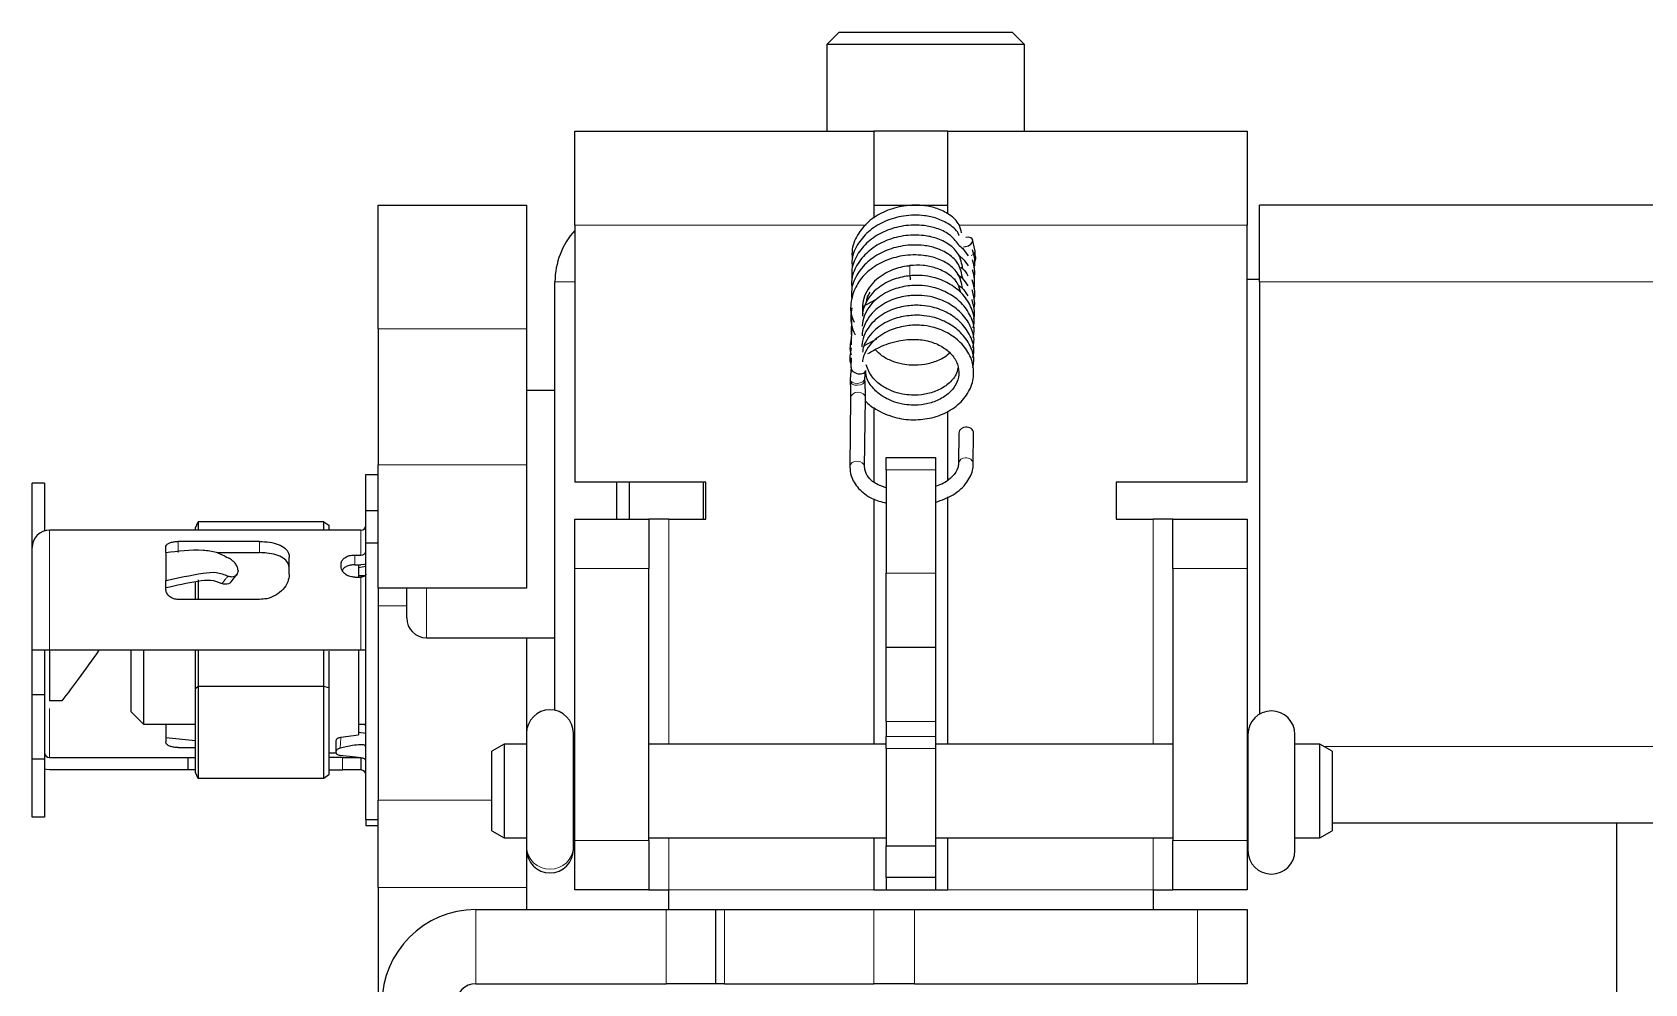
# Model space of a CAD drawing. Header units: millimetres. Extents: x -403 to 1106, y 650 to 1898.
# Drawn here: x -318.7 to -253.5, y 695.6 to 734.1 of the extents above; entities that cross this region are included whole.
import ezdxf

# ---------------------------------------------------------------- set-up
doc = ezdxf.new("R2010")
doc.units = ezdxf.units.MM

msp = doc.modelspace()

# ---------------------------------------------------------------- linework, layer by layer
at = {"color": 7, "linetype": 'Continuous', "lineweight": 25}
for p, q in [((-286.096, 734.131), (-286.596, 733.631)), ((-286.096, 734.131), (-282.292, 734.131)), ((-282.292, 734.131), (-279.096, 734.131)), ((-278.596, 733.631), (-279.096, 734.131)), ((-286.596, 733.631), (-286.596, 730.131)), ((-282.248, 733.631), (-286.596, 733.631)), ((-278.596, 733.631), (-282.248, 733.631)), ((-278.596, 730.131), (-278.596, 733.631)), ((-296.796, 726.331), (-296.796, 730.131)), ((-296.796, 730.131), (-284.696, 730.131)), ((-284.696, 730.131), (-284.696, 726.612)), ((-281.696, 730.131), (-284.696, 730.131)), ((-281.696, 730.131), (-269.596, 730.131)), ((-281.696, 726.789), (-281.696, 730.131)), ((-269.596, 730.131), (-269.596, 726.331)), ((-304.746, 727.131), (-298.746, 727.131)), ((-304.746, 722.131), (-304.746, 727.131)), ((-298.746, 727.131), (-298.746, 722.131)), ((-284.696, 727.131), (-281.696, 727.131)), ((-269.096, 724.031), (-269.096, 727.131)), ((159.904, 727.131), (-269.096, 727.131)), ((-296.796, 726.331), (-296.796, 715.931)), ((-269.596, 715.931), (-269.596, 726.331)), ((-280.602, 725.273), (-280.697, 725.742)), ((-280.597, 725.194), (-280.602, 725.273)), ((-297.596, 706.694), (-297.596, 724.031)), ((-269.096, 724.131), (-269.596, 724.131)), ((-269.096, 724.031), (-269.096, 706.533)), ((-285.138, 723.03), (-284.62, 723.311)), ((-285.595, 722.572), (-285.608, 721.895)), ((-304.746, 722.131), (-304.746, 716.631)), ((-298.746, 722.131), (-298.746, 716.631)), ((-285.599, 722.169), (-285.612, 721.488)), ((-285.095, 721.443), (-284.579, 721.728)), ((-285.613, 720.96), (-285.62, 720.557)), ((-285.616, 720.569), (-285.657, 720.094)), ((-285.058, 720.127), (-285.031, 720.434)), ((-297.596, 719.631), (-298.746, 719.631)), ((-285.657, 720.094), (-285.652, 720.015)), ((-285.053, 720.049), (-285.058, 720.127)), ((-285.634, 719.334), (-285.667, 716.544)), ((-285.067, 716.537), (-285.034, 719.327)), ((-284.696, 718.943), (-284.696, 715.956)), ((-281.696, 716.029), (-281.696, 718.792)), ((-281.257, 717.915), (-281.271, 716.676)), ((-280.671, 716.669), (-280.657, 717.908)), ((-304.746, 711.631), (-304.746, 716.631)), ((-298.746, 716.631), (-298.746, 711.631)), ((-284.196, 716.931), (-282.196, 716.931)), ((-284.196, 716.431), (-284.196, 716.931)), ((-284.196, 716.431), (-284.196, 712.247)), ((-282.196, 716.931), (-282.196, 716.431)), ((-282.196, 716.431), (-282.196, 712.247)), ((-281.27, 716.688), (-281.271, 716.676)), ((-318.246, 715.889), (-318.746, 715.889)), ((-318.746, 713.281), (-318.746, 715.889)), ((-318.246, 715.889), (-318.246, 713.952)), ((-305.246, 716.231), (-304.746, 716.231)), ((-305.246, 714.764), (-305.246, 716.231)), ((-291.496, 715.931), (-296.796, 715.931)), ((-295.096, 714.431), (-295.096, 715.931)), ((-294.596, 715.931), (-294.596, 714.431)), ((-291.596, 715.931), (-291.596, 714.431)), ((-291.496, 714.431), (-291.496, 715.931)), ((-269.596, 715.931), (-274.896, 715.931)), ((-274.896, 715.931), (-274.896, 714.431)), ((-284.696, 715.246), (-284.696, 705.331)), ((-281.696, 705.331), (-281.696, 715.329)), ((-305.246, 713.453), (-305.246, 714.764)), ((-304.746, 714.764), (-305.246, 714.764)), ((-296.796, 714.431), (-293.796, 714.431)), ((-296.796, 712.431), (-296.796, 714.431)), ((-293.796, 714.431), (-293.796, 712.431)), ((-292.996, 714.431), (-293.796, 714.431)), ((-292.996, 714.431), (-291.496, 714.431)), ((-274.896, 714.431), (-273.396, 714.431)), ((-272.596, 714.431), (-273.396, 714.431)), ((-272.596, 712.431), (-272.596, 714.431)), ((-272.596, 714.431), (-269.596, 714.431)), ((-269.596, 714.431), (-269.596, 712.431)), ((-312.446, 713.981), (-318.046, 713.981)), ((-305.446, 713.981), (-312.446, 713.981)), ((-312.146, 714.077), (-312.03, 714.324)), ((-312.146, 713.981), (-312.146, 714.077)), ((-312.03, 714.324), (-312.03, 713.981)), ((-306.946, 714.324), (-312.03, 714.324)), ((-306.946, 713.981), (-306.946, 714.324)), ((-306.946, 714.324), (-306.746, 714.182)), ((-306.746, 714.182), (-306.746, 713.981)), ((-318.746, 709.131), (-318.746, 713.281)), ((-313.346, 713.079), (-313.346, 713.292)), ((-309.546, 713.527), (-312.846, 713.527)), ((-304.746, 713.453), (-305.246, 713.453)), ((-305.246, 702.273), (-305.246, 713.453)), ((-313.346, 713.079), (-313.346, 711.948)), ((-311.265, 713.074), (-309.546, 713.074)), ((-308.346, 712.205), (-308.346, 712.883)), ((-306.246, 712.501), (-306.246, 712.619)), ((-305.696, 712.979), (-305.446, 712.979)), ((-305.696, 712.582), (-305.446, 712.582)), ((-305.546, 712.582), (-305.546, 712.084)), ((-305.246, 712.508), (-305.546, 712.464)), ((-313.346, 711.623), (-313.346, 711.948)), ((-312.146, 711.181), (-312.146, 711.91)), ((-312.03, 711.971), (-312.03, 711.181)), ((-310.736, 711.848), (-310.698, 711.895)), ((-310.695, 711.892), (-310.463, 712.186)), ((-310.419, 712.352), (-310.419, 712.324)), ((-305.696, 712.084), (-305.446, 712.084)), ((-305.287, 712.131), (-305.546, 712.131)), ((-296.796, 701.431), (-296.796, 712.431)), ((-293.796, 701.431), (-293.796, 712.431)), ((-284.196, 709.247), (-284.196, 712.247)), ((-282.196, 712.247), (-282.196, 709.247)), ((-272.596, 712.431), (-272.596, 701.431)), ((-269.596, 712.431), (-269.596, 701.431)), ((-309.546, 711.181), (-312.846, 711.181)), ((-298.746, 711.631), (-304.746, 711.631)), ((-304.746, 711.631), (-304.746, 710.919)), ((-303.596, 710.431), (-303.596, 711.631)), ((-304.746, 710.919), (-304.746, 703.061)), ((-302.796, 709.631), (-297.596, 709.631)), ((-298.746, 709.631), (-298.746, 705.827)), ((-284.196, 709.247), (-282.196, 709.247)), ((-284.196, 706.247), (-284.196, 709.247)), ((-282.196, 709.247), (-282.196, 706.247)), ((-318.046, 709.131), (-318.746, 709.131)), ((-318.746, 707.325), (-318.746, 709.131)), ((-318.246, 709.131), (-318.246, 707.325)), ((-316.046, 709.131), (-318.046, 709.131)), ((-305.446, 709.131), (-316.046, 709.131)), ((-314.746, 706.631), (-314.746, 709.131)), ((-314.246, 709.131), (-314.246, 706.131)), ((-312.117, 709.131), (-312.146, 709.102)), ((-312.146, 707.563), (-312.146, 709.102)), ((-312.03, 709.131), (-312.03, 707.662)), ((-306.946, 707.662), (-306.946, 709.131)), ((-306.746, 709.085), (-306.746, 707.605)), ((-305.546, 709.131), (-305.546, 705.709)), ((-305.246, 709.131), (-305.446, 709.131)), ((-318.246, 707.325), (-318.746, 707.325)), ((-318.746, 704.715), (-318.746, 707.325)), ((-318.246, 707.325), (-318.246, 704.715)), ((-312.03, 707.662), (-312.146, 707.563)), ((-312.146, 704.185), (-312.146, 707.563)), ((-312.03, 707.662), (-312.03, 703.938)), ((-306.946, 707.662), (-312.03, 707.662)), ((-306.946, 703.938), (-306.946, 707.662)), ((-306.746, 707.605), (-306.946, 707.662)), ((-306.746, 707.605), (-306.746, 704.081)), ((-317.546, 707.081), (-318.046, 707.081)), ((-314.746, 706.631), (-314.246, 706.131)), ((-314.246, 706.131), (-312.146, 706.131)), ((-313.346, 706.131), (-313.346, 705.59)), ((-305.546, 706.131), (-305.246, 706.131)), ((-284.196, 706.247), (-284.196, 705.63)), ((-282.196, 706.247), (-282.196, 705.63)), ((-313.346, 705.59), (-313.346, 705.426)), ((-313.346, 705.59), (-312.146, 705.471)), ((-306.26, 705.608), (-305.546, 705.709)), ((-305.246, 705.755), (-305.546, 705.798)), ((-299.646, 705.331), (-300.146, 705.043)), ((-298.748, 705.331), (-299.646, 705.331)), ((-299.646, 705.331), (-299.646, 701.531)), ((-298.748, 705.766), (-298.748, 701.174)), ((-296.848, 701.174), (-296.848, 705.766)), ((-296.796, 705.331), (-296.848, 705.331)), ((-284.196, 705.331), (-293.796, 705.331)), ((-284.196, 705.147), (-284.196, 705.63)), ((-282.196, 705.63), (-282.196, 705.147)), ((-272.596, 705.331), (-282.196, 705.331)), ((-269.558, 705.331), (-269.596, 705.331)), ((-269.558, 705.718), (-269.558, 701.018)), ((-267.658, 701.018), (-267.658, 705.718)), ((-266.646, 705.331), (-267.658, 705.331)), ((-266.146, 705.043), (-266.646, 705.331)), ((-266.646, 703.431), (-266.646, 705.331)), ((-318.746, 702.373), (-318.746, 704.715)), ((-318.246, 704.715), (-318.746, 704.715)), ((-318.246, 704.715), (-318.246, 702.373)), ((-318.046, 704.781), (-312.446, 704.781)), ((-312.846, 705.189), (-312.146, 705.189)), ((-312.446, 704.781), (-312.446, 704.281)), ((-312.446, 704.781), (-312.146, 704.781)), ((-306.746, 704.981), (-306.446, 704.981)), ((-306.196, 704.781), (-306.746, 704.781)), ((-306.446, 704.969), (-306.446, 705.044)), ((-306.196, 704.781), (-305.446, 704.781)), ((-305.446, 704.781), (-305.446, 704.281)), ((-300.146, 701.82), (-300.146, 705.043)), ((-284.196, 705.147), (-284.196, 701.205)), ((-282.196, 705.147), (-282.196, 701.205)), ((-266.146, 705.043), (-266.146, 703.431)), ((-312.446, 704.281), (-318.046, 704.281)), ((-312.146, 704.281), (-312.446, 704.281)), ((-312.03, 703.938), (-312.146, 704.185)), ((-306.746, 704.081), (-306.946, 703.938)), ((-306.746, 704.281), (-306.196, 704.281)), ((-305.446, 704.281), (-306.196, 704.281)), ((-306.946, 703.938), (-312.03, 703.938)), ((-266.646, 701.531), (-266.646, 703.431)), ((-266.146, 703.431), (-266.146, 701.82)), ((-304.746, 699.525), (-304.746, 703.061)), ((-318.246, 702.373), (-318.746, 702.373)), ((-305.246, 702.273), (-304.746, 702.273)), ((-305.246, 702.273), (-305.246, 702.031)), ((-305.246, 702.031), (-304.746, 702.031)), ((157.054, 702.131), (-266.146, 702.131)), ((-254.646, 702.131), (-254.646, 688.731)), ((-300.146, 701.82), (-299.646, 701.531)), ((-299.646, 701.531), (-298.748, 701.531)), ((-296.848, 701.531), (-296.796, 701.531)), ((-296.796, 699.431), (-296.796, 701.431)), ((-293.796, 701.531), (-284.196, 701.531)), ((-293.796, 701.431), (-293.796, 699.431)), ((-284.696, 701.531), (-284.696, 699.431)), ((-282.196, 701.531), (-272.596, 701.531)), ((-281.696, 699.431), (-281.696, 701.531)), ((-272.596, 699.431), (-272.596, 701.431)), ((-269.596, 701.531), (-269.558, 701.531)), ((-269.596, 701.431), (-269.596, 699.431)), ((-267.658, 701.531), (-266.646, 701.531)), ((-266.646, 701.531), (-266.146, 701.82)), ((-298.748, 701.174), (-298.748, 701.066)), ((-298.746, 701.005), (-298.746, 699.525)), ((-296.848, 701.066), (-296.848, 701.174)), ((-284.196, 701.205), (-282.196, 701.205)), ((-284.196, 699.931), (-284.196, 701.205)), ((-282.196, 701.205), (-282.196, 699.931)), ((-304.746, 699.525), (-304.746, 694.908)), ((-298.746, 699.525), (-298.746, 698.631)), ((-293.796, 699.431), (-296.796, 699.431)), ((-293.796, 699.431), (-292.996, 699.431)), ((-292.996, 698.631), (-292.996, 699.431)), ((-284.696, 699.431), (-284.196, 699.431)), ((-282.196, 699.931), (-284.196, 699.931)), ((-284.196, 699.931), (-284.196, 699.431)), ((-284.196, 699.431), (-282.196, 699.431)), ((-282.196, 699.931), (-282.196, 699.431)), ((-282.196, 699.431), (-281.696, 699.431)), ((-273.396, 699.431), (-272.596, 699.431)), ((-273.396, 699.431), (-273.396, 698.631)), ((-269.596, 699.431), (-272.596, 699.431)), ((-300.796, 698.631), (-293.096, 698.631)), ((-293.096, 698.631), (-291.096, 698.631)), ((-291.096, 698.631), (-291.096, 695.631)), ((-291.096, 698.631), (-290.734, 698.631)), ((-290.734, 698.631), (-284.693, 698.631)), ((-284.693, 698.631), (-283.055, 698.631)), ((-283.055, 698.631), (-271.596, 698.631)), ((-271.596, 698.631), (-269.596, 698.631)), ((-269.596, 698.631), (-269.596, 695.631)), ((-300.796, 695.631), (-293.096, 695.631)), ((-291.096, 695.631), (-293.096, 695.631)), ((-290.734, 695.631), (-291.096, 695.631)), ((-290.734, 695.631), (-284.693, 695.631)), ((-283.055, 695.631), (-284.693, 695.631)), ((-283.055, 695.631), (-271.596, 695.631)), ((-269.596, 695.631), (-271.596, 695.631))]:
    msp.add_line(p, q, dxfattribs=at)
at = {"color": 8, "linetype": 'Continuous', "lineweight": 18}
for p, q in [((-285.009, 726.331), (-296.796, 726.331)), ((-269.596, 726.331), (-281.246, 726.331)), ((-296.796, 724.031), (-297.596, 724.031)), ((159.904, 724.031), (-269.096, 724.031)), ((-298.746, 722.131), (-304.746, 722.131)), ((-304.746, 716.631), (-298.746, 716.631)), ((-282.196, 716.431), (-284.196, 716.431)), ((-292.996, 705.331), (-292.996, 714.431)), ((-273.396, 714.431), (-273.396, 705.331)), ((-318.046, 713.981), (-318.046, 709.131)), ((-305.446, 712.979), (-305.446, 713.981)), ((-312.846, 713.527), (-312.846, 713.074)), ((-309.546, 713.074), (-309.546, 713.527)), ((-305.696, 712.979), (-305.696, 712.582)), ((-305.446, 709.131), (-305.446, 712.084)), ((-293.796, 712.431), (-296.796, 712.431)), ((-284.196, 712.247), (-282.196, 712.247)), ((-269.596, 712.431), (-272.596, 712.431)), ((-302.796, 711.631), (-302.796, 709.631)), ((-303.596, 710.919), (-304.746, 710.919)), ((-318.046, 706.772), (-318.046, 704.781)), ((-282.196, 706.247), (-284.196, 706.247)), ((-284.196, 705.63), (-282.196, 705.63)), ((-306.196, 704.281), (-306.196, 704.781)), ((-282.196, 705.147), (-284.196, 705.147)), ((157.381, 705.231), (-266.473, 705.231)), ((-304.746, 703.061), (-300.146, 703.061)), ((-296.796, 701.431), (-293.796, 701.431)), ((-292.996, 699.431), (-292.996, 701.531)), ((-273.396, 701.531), (-273.396, 699.431)), ((-272.596, 701.431), (-269.596, 701.431)), ((-298.746, 699.525), (-304.746, 699.525)), ((-284.696, 699.431), (-292.996, 699.431)), ((-273.396, 699.431), (-281.696, 699.431)), ((-300.796, 695.631), (-300.796, 698.631)), ((-293.096, 695.631), (-293.096, 698.631)), ((-290.734, 698.631), (-290.734, 695.631)), ((-284.693, 695.631), (-284.693, 698.631)), ((-283.055, 698.631), (-283.055, 695.631)), ((-271.596, 695.631), (-271.596, 698.631))]:
    msp.add_line(p, q, dxfattribs=at)
at = {"color": 7, "linetype": 'Continuous', "lineweight": 25, "flags": 128}
for points in [[(-281.07, 725.449), (-280.982, 725.457), (-280.871, 725.494), (-280.777, 725.555), (-280.714, 725.628), (-280.691, 725.704), (-280.712, 725.771), (-280.774, 725.818), (-280.868, 725.838), (-280.978, 725.829), (-280.978, 725.829)], [(-305.246, 712.605), (-305.309, 712.593), (-305.446, 712.582)], [(-305.246, 712.205), (-305.25, 712.182), (-305.261, 712.159), (-305.28, 712.138), (-305.304, 712.119), (-305.335, 712.104), (-305.369, 712.093), (-305.407, 712.086), (-305.446, 712.084)], [(-318.046, 704.281), (-318.182, 704.295), (-318.246, 704.31)]]:
    msp.add_lwpolyline(points, dxfattribs=at)
at = {"color": 8, "linetype": 'Continuous', "lineweight": 18, "flags": 128}
for points in [[(-285.657, 720.094), (-285.635, 720.031), (-285.57, 719.973), (-285.474, 719.935), (-285.359, 719.925)], [(-285.652, 720.015), (-285.63, 719.953), (-285.566, 719.894), (-285.469, 719.857), (-285.355, 719.846)], [(-285.359, 719.925), (-285.244, 719.942), (-285.147, 719.985), (-285.081, 720.048), (-285.057, 720.12), (-285.057, 720.126)], [(-285.355, 719.846), (-285.24, 719.864), (-285.142, 719.907), (-285.077, 719.969), (-285.053, 720.041), (-285.053, 720.049)], [(-285.348, 719.565), (-285.232, 719.551), (-285.132, 719.503), (-285.063, 719.428), (-285.035, 719.339), (-285.034, 719.327)], [(-285.38, 716.776), (-285.264, 716.761), (-285.164, 716.713), (-285.095, 716.639), (-285.067, 716.55), (-285.067, 716.54)]]:
    msp.add_lwpolyline(points, dxfattribs=at)
at = {"color": 7, "linetype": 'Continuous', "lineweight": 25}
for centre, radius, start, end in [((-294.496, 724.031), 3.1, 137.89655, 180), ((-282.189, 724.29), 1.046, 179.97298, 189.73536), ((-280.991, 717.879), 0.269, 85.56913, 172.30264), ((-280.928, 717.877), 0.273, 6.61508, 98.74019), ((-318.046, 713.281), 0.7, 90, 180), ((-305.446, 714.181), 0.2, 270, 0), ((-305.427, 713.161), 0.183, 264.18756, 352.66613), ((-302.796, 710.431), 0.8, 180, 270), ((-297.798, 705.766), 0.95, 0, 180), ((-268.608, 705.718), 0.95, 0, 180), ((-305.345, 706.05), 0.0996, 3.92792, 54.46683), ((-318.046, 704.981), 0.2, 180, 270), ((-305.446, 704.081), 0.2, 0, 90), ((-297.798, 701.066), 0.95, 180, 0), ((-268.608, 701.018), 0.95, 180, 0), ((-300.796, 694.831), 3.8, 90, 180), ((-300.796, 694.831), 0.8, 90, 180)]:
    msp.add_arc(centre, radius, start, end, dxfattribs=at)
at = {"color": 8, "linetype": 'Continuous', "lineweight": 18}
for centre, radius, start, end in [((-280.795, 725.287), 0.194, 281.16678, 355.78028), ((-280.744, 725.192), 0.147, 305.37952, 0.99151), ((-277.446, 724.596), 5.797, 179.23853, 183.01816), ((-285.368, 719.298), 0.269, 85.56913, 172.30264), ((-285.401, 716.508), 0.269, 85.57069, 172.28471), ((-281.004, 716.637), 0.272, 85.84851, 169.10635), ((-280.943, 716.637), 0.273, 6.62516, 98.73922), ((-297.819, 701.197), 0.929, 181.38421, 271.32035), ((-297.776, 701.197), 0.929, 268.67965, 358.61579)]:
    msp.add_arc(centre, radius, start, end, dxfattribs=at)
at = {"color": 7, "linetype": 'Continuous', "lineweight": 25}
for points, knots in [([(-281.15, 726.013), (-281.174, 726.123), (-281.239, 726.417), (-281.602, 726.758), (-282.101, 727.008), (-282.732, 727.147), (-283.463, 727.137), (-284.227, 726.924), (-284.87, 726.543), (-285.345, 726.008), (-285.6, 725.452), (-285.578, 725.092), (-285.57, 724.96)], [0, 0, 0, 0, 0.063333, 0.16851, 0.262688, 0.342003, 0.46736, 0.58109, 0.694609, 0.810179, 0.930447, 1, 1, 1, 1]), ([(-281.265, 725.538), (-281.382, 725.685), (-281.605, 725.965), (-282.123, 726.204), (-282.75, 726.342), (-283.483, 726.33), (-284.245, 726.114), (-284.887, 725.731), (-285.359, 725.195), (-285.611, 724.64), (-285.587, 724.281), (-285.579, 724.151)], [0, 0, 0, 0, 0.111414, 0.212113, 0.296936, 0.431116, 0.552769, 0.67412, 0.797839, 0.926514, 1, 1, 1, 1]), ([(-281.247, 725.91), (-281.249, 725.918), (-281.304, 726.104), (-281.62, 726.354), (-282.108, 726.608), (-282.743, 726.744), (-283.473, 726.733), (-284.236, 726.519), (-284.879, 726.137), (-285.35, 725.602), (-285.599, 725.071), (-285.58, 724.737), (-285.575, 724.631)], [0, 0, 0, 0, 0.0049932, 0.1184, 0.2199179, 0.3054222, 0.4406214, 0.56324, 0.6855922, 0.8102433, 0.9399247, 1, 1, 1, 1]), ([(-281.1, 724.175), (-281.14, 724.369), (-281.219, 724.748), (-281.632, 725.158), (-282.139, 725.402), (-282.771, 725.537), (-283.502, 725.522), (-284.264, 725.304), (-284.904, 724.92), (-285.373, 724.382), (-285.622, 723.827), (-285.597, 723.47), (-285.588, 723.341)], [0, 0, 0, 0, 0.105884, 0.20648, 0.296453, 0.37226, 0.492276, 0.601015, 0.709415, 0.82009, 0.935131, 1, 1, 1, 1]), ([(-281.095, 724.578), (-281.135, 724.771), (-281.212, 725.149), (-281.624, 725.558), (-282.129, 725.804), (-282.761, 725.939), (-283.493, 725.926), (-284.255, 725.709), (-284.895, 725.326), (-285.366, 724.788), (-285.616, 724.233), (-285.592, 723.875), (-285.584, 723.746)], [0, 0, 0, 0, 0.105289, 0.205903, 0.295917, 0.37175, 0.491758, 0.600525, 0.708989, 0.819647, 0.934706, 1, 1, 1, 1]), ([(-281.288, 725.539), (-281.222, 725.486), (-281.052, 725.348), (-280.945, 725.182), (-280.879, 725.081)], [0, 0, 0, 0, 0.387344, 1, 1, 1, 1]), ([(-281.104, 723.772), (-281.145, 723.967), (-281.226, 724.347), (-281.641, 724.757), (-282.148, 725.001), (-282.78, 725.135), (-283.512, 725.119), (-284.274, 724.9), (-284.909, 724.514), (-285.389, 723.974), (-285.631, 723.331), (-285.66, 722.774), (-285.526, 722.482), (-285.489, 722.4)], [0, 0, 0, 0, 0.097442, 0.189485, 0.271783, 0.341134, 0.450972, 0.550456, 0.6496, 0.750897, 0.856158, 0.95975, 1, 1, 1, 1]), ([(-281.247, 725.097), (-281.198, 725.057), (-281.045, 724.932), (-280.949, 724.781), (-280.884, 724.678)], [0, 0, 0, 0, 0.318089, 1, 1, 1, 1]), ([(-280.628, 724.169), (-280.616, 724.293), (-280.593, 724.546), (-280.666, 724.796), (-280.702, 724.923)], [0, 0, 0, 0, 0.4922147, 1, 1, 1, 1]), ([(-280.622, 724.631), (-280.613, 724.734), (-280.592, 724.967), (-280.66, 725.198), (-280.698, 725.326)], [0, 0, 0, 0, 0.443375, 1, 1, 1, 1]), ([(-280.615, 724.842), (-280.61, 724.851), (-280.596, 724.874), (-280.585, 724.911), (-280.578, 724.945), (-280.574, 724.975), (-280.571, 725.004), (-280.571, 725.034), (-280.57, 725.049)], [0, 0, 0, 0, 0.097418, 0.258661, 0.384306, 0.517978, 0.767153, 1, 1, 1, 1]), ([(-280.586, 725.053), (-280.586, 725.053), (-280.586, 725.053), (-280.588, 725.074), (-280.592, 725.118), (-280.595, 725.169), (-280.597, 725.194)], [0, 0, 0, 0, 0.09133, 0.306343, 0.65458, 1, 1, 1, 1]), ([(-283.243, 724.675), (-283.259, 724.674), (-283.497, 724.657), (-283.982, 724.527), (-284.528, 724.216), (-284.89, 723.823), (-285.088, 723.458), (-285.171, 723.069), (-285.153, 722.844), (-285.144, 722.731)], [0, 0, 0, 0, 0.015165, 0.21726, 0.450342, 0.58255, 0.720623, 0.859229, 1, 1, 1, 1]), ([(-280.676, 722.176), (-280.658, 722.255), (-280.592, 722.544), (-280.745, 723.046), (-281.112, 723.585), (-281.652, 723.988), (-282.212, 724.212), (-282.766, 724.302), (-283.333, 724.286), (-283.992, 724.127), (-284.537, 723.81), (-284.9, 723.417), (-285.091, 723.054), (-285.163, 722.777), (-285.158, 722.654), (-285.158, 722.644)], [0, 0, 0, 0, 0.0423085, 0.1541496, 0.2638005, 0.3626205, 0.4601099, 0.525142, 0.6056854, 0.6987441, 0.8061459, 0.8670556, 0.9306563, 0.9944906, 1, 1, 1, 1]), ([(-281.182, 723.596), (-281.21, 723.712), (-281.281, 724.011), (-281.652, 724.356), (-282.156, 724.597), (-282.695, 724.721), (-283.057, 724.701), (-283.24, 724.69)], [0, 0, 0, 0, 0.1570971, 0.4038647, 0.6244445, 0.8103496, 1, 1, 1, 1]), ([(-281.318, 724.347), (-281.249, 724.291), (-281.071, 724.149), (-280.96, 723.977), (-280.893, 723.872)], [0, 0, 0, 0, 0.391046, 1, 1, 1, 1]), ([(-281.178, 724.631), (-281.156, 724.613), (-281.03, 724.507), (-280.952, 724.38), (-280.888, 724.275)], [0, 0, 0, 0, 0.174816, 1, 1, 1, 1]), ([(-280.632, 723.766), (-280.621, 723.891), (-280.598, 724.144), (-280.671, 724.395), (-280.707, 724.52)], [0, 0, 0, 0, 0.497485, 1, 1, 1, 1]), ([(-280.68, 721.774), (-280.662, 721.854), (-280.597, 722.144), (-280.751, 722.647), (-281.12, 723.186), (-281.661, 723.587), (-282.221, 723.81), (-282.776, 723.899), (-283.343, 723.882), (-284.002, 723.723), (-284.546, 723.405), (-284.908, 723.011), (-285.098, 722.647), (-285.17, 722.373), (-285.165, 722.251), (-285.164, 722.243)], [0, 0, 0, 0, 0.042773, 0.154687, 0.264374, 0.363222, 0.46079, 0.525858, 0.60643, 0.699498, 0.806987, 0.867935, 0.931565, 0.995417, 1, 1, 1, 1]), ([(-284.988, 723.198), (-284.986, 723.253), (-284.981, 723.399), (-284.893, 723.528), (-284.838, 723.608)], [0, 0, 0, 0, 0.378543, 1, 1, 1, 1]), ([(-281.283, 723.91), (-281.229, 723.866), (-281.066, 723.735), (-280.965, 723.576), (-280.898, 723.469)], [0, 0, 0, 0, 0.334031, 1, 1, 1, 1]), ([(-280.641, 722.962), (-280.641, 722.963), (-280.593, 723.084), (-280.624, 723.345), (-280.686, 723.592), (-280.716, 723.715)], [0, 0, 0, 0, 0.0025156, 0.5064234, 1, 1, 1, 1]), ([(-280.636, 723.363), (-280.636, 723.363), (-280.589, 723.484), (-280.619, 723.745), (-280.681, 723.994), (-280.712, 724.118)], [0, 0, 0, 0, 0.0001717, 0.5026666, 1, 1, 1, 1]), ([(-285.59, 722.975), (-285.621, 722.748), (-285.67, 722.377), (-285.515, 722.029), (-285.455, 721.894)], [0, 0, 0, 0, 0.612736, 1, 1, 1, 1]), ([(-280.69, 720.971), (-280.672, 721.053), (-280.607, 721.344), (-280.764, 721.848), (-281.136, 722.386), (-281.678, 722.786), (-282.24, 723.007), (-282.795, 723.095), (-283.362, 723.076), (-284.021, 722.914), (-284.563, 722.594), (-284.924, 722.199), (-285.113, 721.835), (-285.185, 721.549), (-285.177, 721.417), (-285.175, 721.398)], [0, 0, 0, 0, 0.043364, 0.154562, 0.263475, 0.361617, 0.458588, 0.523228, 0.603234, 0.695603, 0.802439, 0.862993, 0.926189, 0.989583, 1, 1, 1, 1]), ([(-280.685, 721.373), (-280.667, 721.453), (-280.602, 721.744), (-280.758, 722.248), (-281.128, 722.786), (-281.669, 723.186), (-282.231, 723.409), (-282.786, 723.497), (-283.353, 723.479), (-284.011, 723.319), (-284.554, 722.999), (-284.916, 722.605), (-285.105, 722.241), (-285.177, 721.968), (-285.171, 721.848), (-285.171, 721.841)], [0, 0, 0, 0, 0.043237, 0.155226, 0.264949, 0.363826, 0.461472, 0.526578, 0.607178, 0.700257, 0.807834, 0.868821, 0.932479, 0.996349, 1, 1, 1, 1]), ([(-280.659, 722.526), (-280.654, 722.539), (-280.6, 722.672), (-280.627, 722.944), (-280.69, 723.19), (-280.721, 723.312)], [0, 0, 0, 0, 0.051584, 0.533192, 1, 1, 1, 1]), ([(-285.036, 719.212), (-285.031, 719.206), (-284.925, 719.072), (-284.538, 718.818), (-283.895, 718.526), (-283.097, 718.421), (-282.335, 718.506), (-281.635, 718.78), (-281.071, 719.223), (-280.719, 719.796), (-280.615, 720.428), (-280.767, 721.049), (-281.153, 721.587), (-281.695, 721.984), (-282.259, 722.204), (-282.815, 722.29), (-283.382, 722.269), (-284.039, 722.105), (-284.583, 721.783), (-284.936, 721.388), (-285.115, 721.069), (-285.147, 720.869), (-285.159, 720.795)], [0, 0, 0, 0, 0.002052, 0.044802, 0.111657, 0.171853, 0.231635, 0.292253, 0.355355, 0.417763, 0.478389, 0.541427, 0.60313, 0.658728, 0.713717, 0.750355, 0.795682, 0.847989, 0.908576, 0.942903, 0.978714, 1, 1, 1, 1]), ([(-280.694, 720.569), (-280.676, 720.652), (-280.612, 720.945), (-280.77, 721.449), (-281.143, 721.986), (-281.687, 722.385), (-282.249, 722.605), (-282.805, 722.692), (-283.372, 722.672), (-284.03, 722.51), (-284.574, 722.188), (-284.928, 721.794), (-285.11, 721.469), (-285.143, 721.264), (-285.156, 721.184)], [0, 0, 0, 0, 0.04529, 0.16028, 0.272871, 0.374324, 0.474616, 0.541455, 0.624163, 0.719631, 0.830128, 0.892746, 0.958084, 1, 1, 1, 1]), ([(-285.604, 721.766), (-285.651, 721.533), (-285.698, 721.297), (-285.614, 721.076), (-285.614, 721.074)], [0, 0, 0, 0, 0.989365, 1, 1, 1, 1]), ([(-284.932, 721.131), (-284.784, 721.218), (-284.413, 721.438), (-283.874, 721.624), (-283.359, 721.697), (-282.934, 721.715), (-282.439, 721.645), (-281.921, 721.427), (-281.521, 721.101), (-281.283, 720.703), (-281.23, 720.278), (-281.358, 719.861), (-281.661, 719.492), (-282.105, 719.218), (-282.628, 719.061), (-283.117, 719.03), (-283.566, 719.082), (-283.98, 719.201), (-284.412, 719.422), (-284.791, 719.775), (-285.024, 720.147), (-285.017, 720.387), (-285.016, 720.45)], [0, 0, 0, 0, 0.055596, 0.140078, 0.172952, 0.200821, 0.255696, 0.31011, 0.365013, 0.421726, 0.477431, 0.531435, 0.587776, 0.643286, 0.693678, 0.74371, 0.77672, 0.816999, 0.86302, 0.916065, 0.978165, 1, 1, 1, 1]), ([(-285.609, 721.363), (-285.656, 721.128), (-285.703, 720.892), (-285.619, 720.67), (-285.618, 720.668)], [0, 0, 0, 0, 0.991326, 1, 1, 1, 1]), ([(-281.636, 721.161), (-281.65, 721.143), (-281.763, 721.003), (-282.109, 720.828), (-282.622, 720.669), (-283.114, 720.642), (-283.563, 720.697), (-283.974, 720.82), (-284.366, 721.013), (-284.553, 721.206), (-284.638, 721.294)], [0, 0, 0, 0, 0.025365, 0.197892, 0.354514, 0.510314, 0.613007, 0.738205, 0.881111, 1, 1, 1, 1]), ([(-285.611, 720.568), (-285.614, 720.56), (-285.626, 720.531), (-285.602, 720.469), (-285.54, 720.399), (-285.441, 720.341), (-285.364, 720.324), (-285.325, 720.316)], [0, 0, 0, 0, 0.077645, 0.308234, 0.538823, 0.769411, 1, 1, 1, 1]), ([(-285.325, 720.316), (-285.287, 720.313), (-285.209, 720.307), (-285.112, 720.336), (-285.046, 720.384), (-285.037, 720.426), (-285.033, 720.445)], [0, 0, 0, 0, 0.262864, 0.525728, 0.788592, 1, 1, 1, 1]), ([(-281.295, 720.55), (-281.317, 720.457), (-281.372, 720.222), (-281.663, 719.893), (-282.103, 719.62), (-282.627, 719.463), (-283.116, 719.433), (-283.565, 719.486), (-283.98, 719.605), (-284.407, 719.828), (-284.807, 720.18), (-284.937, 720.498), (-285.007, 720.669)], [0, 0, 0, 0, 0.076825, 0.193273, 0.307965, 0.41208, 0.515503, 0.583722, 0.666946, 0.762009, 0.871666, 1, 1, 1, 1]), ([(-285.652, 720.015), (-285.65, 719.963), (-285.644, 719.86), (-285.638, 719.673), (-285.635, 719.502), (-285.634, 719.39), (-285.634, 719.345), (-285.634, 719.334)], [0, 0, 0, 0, 0.24166, 0.475271, 0.711669, 0.92868, 1, 1, 1, 1]), ([(-285.034, 719.327), (-285.034, 719.374), (-285.034, 719.471), (-285.038, 719.668), (-285.044, 719.875), (-285.05, 719.991), (-285.053, 720.049)], [0, 0, 0, 0, 0.243086, 0.500781, 0.748307, 1, 1, 1, 1]), ([(-285.667, 716.544), (-285.657, 716.424), (-285.631, 716.11), (-285.336, 715.649), (-284.84, 715.259), (-284.392, 715.132), (-284.196, 715.076)], [0, 0, 0, 0, 0.178356, 0.465165, 0.765567, 1, 1, 1, 1]), ([(-284.196, 715.702), (-284.311, 715.739), (-284.624, 715.838), (-284.936, 716.121), (-285.059, 716.366), (-285.065, 716.504), (-285.067, 716.537)], [0, 0, 0, 0, 0.20072, 0.544447, 0.889913, 1, 1, 1, 1]), ([(-281.271, 716.676), (-281.277, 716.618), (-281.293, 716.452), (-281.488, 716.158), (-281.824, 715.882), (-282.109, 715.787), (-282.196, 715.758)], [0, 0, 0, 0, 0.186073, 0.531266, 0.856526, 1, 1, 1, 1]), ([(-282.196, 715.11), (-281.948, 715.203), (-281.428, 715.397), (-280.908, 715.885), (-280.692, 716.345), (-280.675, 716.603), (-280.671, 716.669)], [0, 0, 0, 0, 0.296749, 0.621112, 0.904633, 1, 1, 1, 1]), ([(-313.346, 713.292), (-313.34, 713.32), (-313.329, 713.377), (-313.244, 713.447), (-313.117, 713.497), (-312.977, 713.523), (-312.883, 713.526), (-312.846, 713.527)], [0, 0, 0, 0, 0.214373, 0.428779, 0.642592, 0.856666, 1, 1, 1, 1]), ([(-313.346, 713.079), (-312.847, 713.142), (-312.176, 713.227), (-311.281, 713.122), (-310.977, 712.95), (-310.822, 712.863)], [0, 0, 0, 0, 0.587693, 0.790818, 1, 1, 1, 1]), ([(-309.546, 713.527), (-309.411, 713.521), (-309.141, 713.51), (-308.782, 713.419), (-308.512, 713.27), (-308.367, 713.083), (-308.352, 712.942), (-308.346, 712.883)], [0, 0, 0, 0, 0.213238, 0.42649, 0.63916, 0.849598, 1, 1, 1, 1]), ([(-310.419, 712.352), (-310.423, 712.394), (-310.433, 712.477), (-310.508, 712.613), (-310.619, 712.736), (-310.732, 712.819), (-310.801, 712.853), (-310.822, 712.863)], [0, 0, 0, 0, 0.225883, 0.451767, 0.67765, 0.903524, 1, 1, 1, 1]), ([(-308.346, 712.414), (-308.358, 712.499), (-308.382, 712.67), (-308.581, 712.865), (-308.877, 712.997), (-309.216, 713.064), (-309.447, 713.071), (-309.546, 713.074)], [0, 0, 0, 0, 0.212376, 0.424979, 0.633479, 0.843609, 1, 1, 1, 1]), ([(-306.246, 712.619), (-306.24, 712.662), (-306.228, 712.747), (-306.134, 712.854), (-305.995, 712.932), (-305.84, 712.973), (-305.737, 712.977), (-305.696, 712.979)], [0, 0, 0, 0, 0.214305, 0.42865, 0.642279, 0.856223, 1, 1, 1, 1]), ([(-305.696, 712.084), (-305.758, 712.089), (-305.881, 712.098), (-306.046, 712.173), (-306.17, 712.28), (-306.236, 712.397), (-306.243, 712.471), (-306.246, 712.501)], [0, 0, 0, 0, 0.2143929, 0.4287887, 0.6430611, 0.8568545, 1, 1, 1, 1]), ([(-305.696, 712.582), (-305.758, 712.579), (-305.882, 712.571), (-306.044, 712.512), (-306.158, 712.439), (-306.19, 712.377), (-306.201, 712.355)], [0, 0, 0, 0, 0.28124, 0.562484, 0.843527, 1, 1, 1, 1]), ([(-313.346, 711.948), (-312.847, 712.056), (-312.176, 712.202), (-311.281, 712.313), (-310.977, 712.191), (-310.822, 712.129)], [0, 0, 0, 0, 0.587693, 0.790818, 1, 1, 1, 1]), ([(-313.346, 711.658), (-312.917, 711.755), (-312.325, 711.889), (-311.511, 712.004), (-311.22, 711.883), (-311.072, 711.822)], [0, 0, 0, 0, 0.56666, 0.780905, 1, 1, 1, 1]), ([(-310.736, 711.848), (-310.743, 711.843), (-310.778, 711.817), (-310.863, 711.79), (-310.977, 711.795), (-311.049, 711.816), (-311.072, 711.822)], [0, 0, 0, 0, 0.088696, 0.457739, 0.826694, 1, 1, 1, 1]), ([(-310.822, 712.129), (-310.773, 712.117), (-310.676, 712.093), (-310.551, 712.113), (-310.461, 712.174), (-310.423, 712.252), (-310.419, 712.307), (-310.419, 712.324)], [0, 0, 0, 0, 0.225867, 0.451734, 0.677598, 0.903479, 1, 1, 1, 1]), ([(-308.346, 712.205), (-308.358, 712.098), (-308.383, 711.886), (-308.583, 711.58), (-308.881, 711.339), (-309.219, 711.202), (-309.449, 711.187), (-309.546, 711.181)], [0, 0, 0, 0, 0.2128333, 0.4258501, 0.6355415, 0.8465873, 1, 1, 1, 1]), ([(-312.846, 711.181), (-312.902, 711.186), (-313.014, 711.196), (-313.164, 711.274), (-313.277, 711.387), (-313.337, 711.511), (-313.343, 711.591), (-313.346, 711.623)], [0, 0, 0, 0, 0.214445, 0.428893, 0.643239, 0.857188, 1, 1, 1, 1]), ([(-318.046, 709.131), (-318.046, 708.737), (-318.046, 708.032), (-318.046, 707.372), (-318.046, 707.081)], [0, 0, 0, 0, 0.559866, 1, 1, 1, 1]), ([(-316.046, 709.131), (-316.326, 708.737), (-316.826, 708.032), (-317.326, 707.372), (-317.546, 707.081)], [0, 0, 0, 0, 0.559911, 1, 1, 1, 1]), ([(-312.846, 705.189), (-312.902, 705.191), (-313.014, 705.196), (-313.164, 705.233), (-313.277, 705.291), (-313.337, 705.359), (-313.343, 705.407), (-313.346, 705.426)], [0, 0, 0, 0, 0.214385, 0.428772, 0.643033, 0.856802, 1, 1, 1, 1]), ([(-306.446, 705.475), (-306.443, 705.488), (-306.438, 705.515), (-306.405, 705.55), (-306.377, 705.57), (-306.369, 705.576)], [0, 0, 0, 0, 0.404591, 0.809176, 1, 1, 1, 1]), ([(-306.446, 705.044), (-306.446, 705.071), (-306.446, 705.142), (-306.446, 705.256), (-306.446, 705.372), (-306.446, 705.445), (-306.446, 705.475)], [0, 0, 0, 0, 0.190015, 0.497902, 0.793065, 1, 1, 1, 1]), ([(-306.369, 705.576), (-306.356, 705.582), (-306.324, 705.596), (-306.284, 705.604), (-306.26, 705.608)], [0, 0, 0, 0, 0.40435, 1, 1, 1, 1]), ([(-305.246, 705.153), (-305.247, 705.172), (-305.249, 705.207), (-305.266, 705.255), (-305.304, 705.301), (-305.38, 705.303), (-305.541, 705.3), (-305.854, 705.266), (-306.123, 705.202), (-306.288, 705.162)], [0, 0, 0, 0, 0.052051, 0.100621, 0.143629, 0.208426, 0.277664, 0.558659, 1, 1, 1, 1]), ([(-306.288, 705.162), (-306.312, 705.155), (-306.361, 705.14), (-306.414, 705.106), (-306.442, 705.073), (-306.445, 705.052), (-306.446, 705.044)], [0, 0, 0, 0, 0.266331, 0.548449, 0.829136, 1, 1, 1, 1]), ([(-306.446, 704.969), (-306.443, 704.956), (-306.438, 704.931), (-306.398, 704.899), (-306.344, 704.879), (-306.303, 704.873), (-306.288, 704.871)], [0, 0, 0, 0, 0.266311, 0.549123, 0.829777, 1, 1, 1, 1]), ([(-305.553, 704.781), (-305.632, 704.791), (-305.883, 704.822), (-306.123, 704.851), (-306.288, 704.871)], [0, 0, 0, 0, 0.313457, 1, 1, 1, 1]), ([(-305.246, 704.594), (-305.247, 704.612), (-305.249, 704.648), (-305.266, 704.698), (-305.303, 704.747), (-305.373, 704.759), (-305.421, 704.765), (-305.446, 704.768)], [0, 0, 0, 0, 0.195302, 0.377541, 0.538909, 0.761383, 1, 1, 1, 1])]:
    msp.add_open_spline(points, degree=3, knots=knots, dxfattribs=at)
at = {"color": 8, "linetype": 'Continuous', "lineweight": 18}
for points, knots in [([(-311.072, 711.822), (-311.052, 711.848), (-311.01, 711.898), (-310.942, 711.981), (-310.88, 712.058), (-310.838, 712.11), (-310.822, 712.129)], [0, 0, 0, 0, 0.246022, 0.497638, 0.810556, 1, 1, 1, 1]), ([(-306.26, 705.608), (-306.261, 705.574), (-306.265, 705.497), (-306.272, 705.376), (-306.28, 705.262), (-306.286, 705.19), (-306.288, 705.162), (-306.288, 705.162)], [0, 0, 0, 0, 0.23003, 0.514952, 0.811013, 0.999883, 1, 1, 1, 1])]:
    msp.add_open_spline(points, degree=3, knots=knots, dxfattribs=at)

doc.saveas('drawing.dxf')
